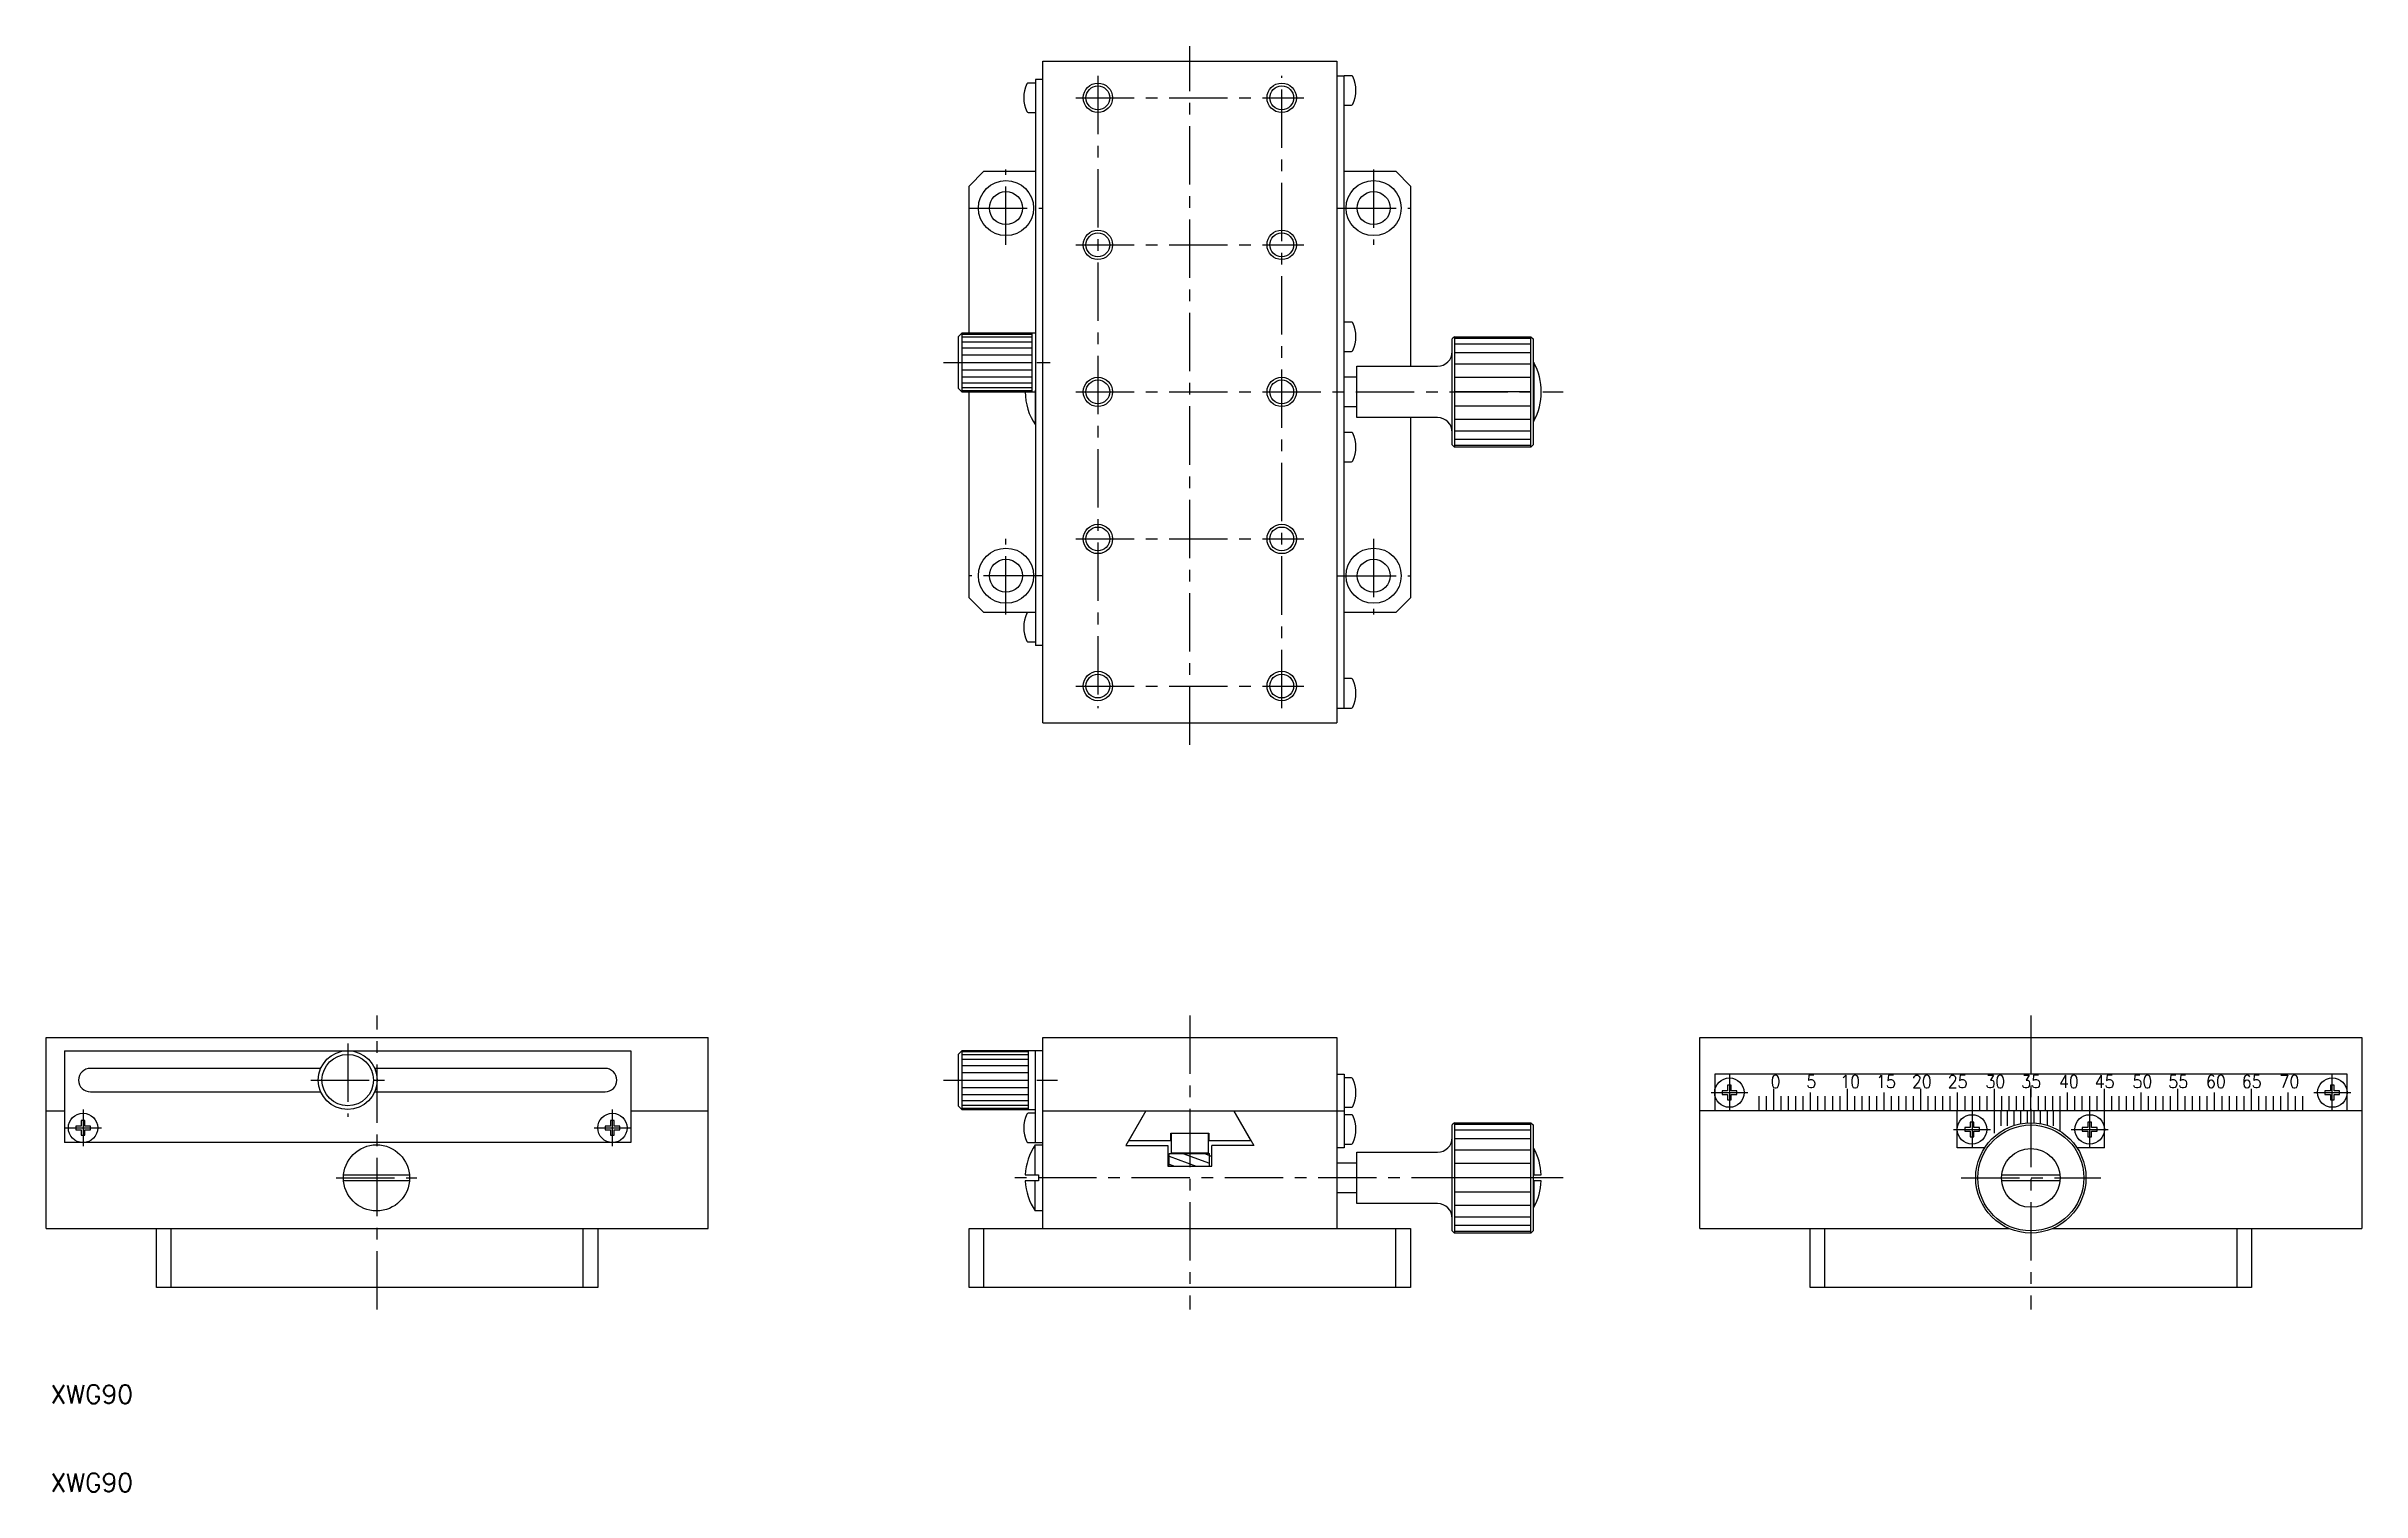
# Model space of a CAD drawing. Extents: x -79 to 236, y -254 to -57.
import ezdxf

# ---------------------------------------------------------------- set-up
doc = ezdxf.new("R2010")
doc.units = 0
doc.header["$LTSCALE"] = 0.25
doc.linetypes.add('CENTER', pattern=[50.8, 31.75, -6.35, 6.35, -6.35])
doc.layers.get('0').update_dxf_attribs({"linetype": 'CONTINUOUS'})
doc.layers.add('CENTER', color=1, linetype='CENTER')
doc.styles.add('CONVERTER_1', font='txt.shx', dxfattribs={"width": 0.9})
doc.styles.get("Standard").update_dxf_attribs({"font": 'txt.shx'})

msp = doc.modelspace()

# ---------------------------------------------------------------- linework, layer by layer
at = {"linetype": 'CONTINUOUS'}
for p, q in [((56.95, -59.4), (96.95, -59.4)), ((56.95, -149.4), (56.95, -59.4)), ((96.95, -59.4), (96.95, -149.4)), ((55.95, -62.4), (54.96, -62.4)), ((55.95, -61.9), (55.95, -138.9)), ((56.95, -61.9), (55.95, -61.9)), ((96.95, -61.4), (97.95, -61.4)), ((97.95, -147.4), (97.95, -61.4)), ((98.94, -61.4), (97.95, -61.4)), ((97.95, -65.4), (98.94, -65.4)), ((54.96, -66.4), (55.95, -66.4)), ((46.95, -76.4), (48.95, -74.4)), ((48.95, -74.4), (55.95, -74.4)), ((97.95, -74.4), (104.95, -74.4)), ((104.95, -74.4), (106.95, -76.4)), ((46.95, -96.4), (46.95, -76.4)), ((106.95, -76.4), (106.95, -100.9)), ((45.45, -96.9), (45.95, -96.4)), ((45.45, -96.9), (45.45, -103.9)), ((55.95, -96.4), (45.95, -96.4)), ((45.95, -96.4), (45.95, -104.4)), ((45.95, -96.53), (55.45, -96.53)), ((45.95, -96.93), (55.45, -96.93)), ((45.95, -97.57), (55.45, -97.57)), ((55.45, -96.4), (55.45, -104.4)), ((98.94, -94.9), (97.95, -94.9)), ((112.95, -96.9), (112.65, -97.2)), ((112.65, -111.6), (112.65, -97.2)), ((112.95, -96.9), (112.95, -111.9)), ((112.95, -96.9), (123.35, -96.9)), ((123.35, -97.15), (112.95, -97.15)), ((123.35, -111.9), (123.35, -96.9)), ((123.35, -96.9), (123.65, -97.2)), ((123.65, -97.2), (123.65, -111.6)), ((45.95, -98.4), (55.45, -98.4)), ((45.95, -99.36), (55.45, -99.36)), ((45.95, -100.4), (55.45, -100.4)), ((97.95, -98.9), (98.94, -98.9)), ((123.35, -97.9), (112.95, -97.9)), ((123.35, -99.09), (112.95, -99.09)), ((123.35, -100.65), (112.95, -100.65)), ((123.65, -100.4), (123.75, -100.4)), ((123.75, -100.4), (123.75, -108.4)), ((45.95, -104.4), (45.45, -103.9)), ((55.45, -101.43), (45.95, -101.43)), ((55.45, -102.4), (45.95, -102.4)), ((55.45, -103.23), (45.95, -103.23)), ((55.45, -103.86), (45.95, -103.86)), ((99.65, -102.4), (97.95, -102.4)), ((99.65, -107.9), (99.65, -100.9)), ((99.65, -100.9), (110.65, -100.9)), ((123.35, -102.46), (112.95, -102.46)), ((55.45, -104.26), (45.95, -104.26)), ((45.95, -104.4), (55.95, -104.4)), ((46.95, -132.4), (46.95, -104.4)), ((55.95, -108.9), (55.95, -104.15)), ((97.95, -106.4), (99.65, -106.4)), ((123.35, -104.4), (112.95, -104.4)), ((123.35, -106.34), (112.95, -106.34)), ((98.94, -109.9), (97.95, -109.9)), ((110.65, -107.9), (99.65, -107.9)), ((106.95, -107.9), (106.95, -132.4)), ((123.35, -108.15), (112.95, -108.15)), ((112.95, -109.7), (123.35, -109.7)), ((123.75, -108.4), (123.65, -108.4)), ((112.95, -111.9), (112.65, -111.6)), ((123.35, -110.89), (112.95, -110.89)), ((112.95, -111.64), (123.35, -111.64)), ((123.35, -111.9), (112.95, -111.9)), ((123.35, -111.9), (123.65, -111.6)), ((97.95, -113.9), (98.94, -113.9)), ((46.95, -132.4), (48.95, -134.4)), ((55.95, -134.4), (48.95, -134.4)), ((55.95, -134.4), (54.96, -134.4)), ((104.95, -134.4), (97.95, -134.4)), ((104.95, -134.4), (106.95, -132.4)), ((54.96, -138.4), (55.95, -138.4)), ((56.95, -138.9), (55.95, -138.9)), ((98.94, -143.4), (97.95, -143.4)), ((96.95, -147.4), (97.95, -147.4)), ((97.95, -147.4), (98.94, -147.4)), ((56.95, -149.4), (96.95, -149.4)), ((-78.58, -192.2), (11.42, -192.2)), ((-78.58, -218.2), (-78.58, -192.2)), ((-76.08, -194), (0.92, -194)), ((-76.08, -194), (-76.08, -206.5)), ((0.92, -194), (0.92, -205.5)), ((11.42, -218.2), (11.42, -192.2)), ((45.45, -194.5), (45.95, -194)), ((45.45, -194.5), (45.45, -201.5)), ((56.95, -194), (45.95, -194)), ((45.95, -194), (45.95, -202)), ((45.95, -194.13), (54.95, -194.13)), ((45.95, -194.53), (54.95, -194.53)), ((45.95, -195.17), (54.95, -195.17)), ((54.95, -194), (54.95, -202)), ((55.95, -206.5), (55.95, -194)), ((56.95, -192.2), (96.95, -192.2)), ((56.95, -218.2), (56.95, -192.2)), ((96.95, -192.2), (96.95, -218.2)), ((146.34, -192.2), (236.34, -192.2)), ((146.34, -218.2), (146.34, -192.2)), ((236.34, -192.2), (236.34, -218.2)), ((-41.24, -196.4), (-72.58, -196.4)), ((-2.58, -196.4), (-33.91, -196.4)), ((0.92, -197), (0.92, -206.5)), ((45.95, -196), (54.95, -196)), ((45.95, -196.96), (54.95, -196.96)), ((45.95, -198), (54.95, -198)), ((96.95, -197.2), (97.95, -197.2)), ((97.95, -197.2), (97.95, -207.2)), ((98.94, -197.7), (97.95, -197.7)), ((234.34, -197.2), (148.34, -197.2)), ((148.34, -197.2), (148.34, -202.2)), ((234.34, -202.2), (234.34, -197.2)), ((-72.58, -199.6), (-41.24, -199.6)), ((-33.91, -199.6), (-2.58, -199.6)), ((45.95, -202), (45.45, -201.5)), ((54.95, -199.03), (45.95, -199.03)), ((54.95, -200), (45.95, -200)), ((54.95, -200.83), (45.95, -200.83)), ((54.95, -201.46), (45.95, -201.46)), ((150.09, -199.45), (149.34, -199.45)), ((149.34, -199.45), (149.34, -199.95)), ((149.34, -199.95), (150.09, -199.95)), ((150.09, -198.7), (150.09, -199.45)), ((150.59, -198.7), (150.09, -198.7)), ((150.09, -199.95), (150.09, -200.7)), ((150.09, -200.7), (150.59, -200.7)), ((150.59, -199.45), (150.59, -198.7)), ((151.34, -199.45), (150.59, -199.45)), ((150.59, -199.95), (151.34, -199.95)), ((150.59, -200.7), (150.59, -199.95)), ((151.34, -199.95), (151.34, -199.45)), ((154.34, -200.2), (154.34, -202.2)), ((155.34, -200.2), (155.34, -202.2)), ((156.34, -199.2), (156.34, -202.2)), ((157.34, -200.2), (157.34, -202.2)), ((158.34, -200.2), (158.34, -202.2)), ((159.34, -200.2), (159.34, -202.2)), ((160.34, -200.2), (160.34, -202.2)), ((161.34, -199.7), (161.34, -202.2)), ((162.34, -200.2), (162.34, -202.2)), ((163.34, -200.2), (163.34, -202.2)), ((164.34, -200.2), (164.34, -202.2)), ((165.34, -200.2), (165.34, -202.2)), ((166.34, -199.2), (166.34, -202.2)), ((167.34, -200.2), (167.34, -202.2)), ((168.34, -200.2), (168.34, -202.2)), ((169.34, -200.2), (169.34, -202.2)), ((170.34, -200.2), (170.34, -202.2)), ((171.34, -199.7), (171.34, -202.2)), ((172.34, -200.2), (172.34, -202.2)), ((173.34, -200.2), (173.34, -202.2)), ((174.34, -200.2), (174.34, -202.2)), ((175.34, -200.2), (175.34, -202.2)), ((176.34, -199.2), (176.34, -202.2)), ((177.34, -200.2), (177.34, -202.2)), ((178.34, -200.2), (178.34, -202.2)), ((179.34, -200.2), (179.34, -202.2)), ((180.34, -200.2), (180.34, -202.2)), ((181.34, -199.7), (181.34, -202.2)), ((182.34, -200.2), (182.34, -202.2)), ((183.34, -200.2), (183.34, -202.2)), ((184.34, -200.2), (184.34, -202.2)), ((185.34, -200.2), (185.34, -202.2)), ((186.34, -199.2), (186.34, -205.2)), ((187.34, -200.2), (187.34, -202.2)), ((188.34, -200.2), (188.34, -202.2)), ((189.34, -200.2), (189.34, -202.2)), ((190.34, -200.2), (190.34, -202.2)), ((191.34, -202.2), (191.34, -199.2)), ((192.34, -200.2), (192.34, -202.2)), ((193.34, -202.2), (193.34, -200.2)), ((194.34, -202.2), (194.34, -200.2)), ((195.34, -204.95), (195.34, -200.2)), ((196.34, -202.2), (196.34, -199.7)), ((197.34, -202.2), (197.34, -200.2)), ((198.34, -202.2), (198.34, -200.2)), ((199.34, -202.2), (199.34, -200.2)), ((200.34, -202.2), (200.34, -200.2)), ((201.34, -202.2), (201.34, -199.2)), ((202.34, -202.2), (202.34, -200.2)), ((203.34, -202.2), (203.34, -200.2)), ((204.34, -202.2), (204.34, -200.2)), ((205.34, -202.2), (205.34, -200.2)), ((206.34, -202.2), (206.34, -199.7)), ((207.34, -202.2), (207.34, -200.2)), ((208.34, -202.2), (208.34, -200.2)), ((209.34, -202.2), (209.34, -200.2)), ((210.34, -202.2), (210.34, -200.2)), ((211.34, -202.2), (211.34, -199.2)), ((212.34, -202.2), (212.34, -200.2)), ((213.34, -202.2), (213.34, -200.2)), ((214.34, -202.2), (214.34, -200.2)), ((215.34, -202.2), (215.34, -200.2)), ((216.34, -202.2), (216.34, -199.7)), ((217.34, -202.2), (217.34, -200.2)), ((218.34, -202.2), (218.34, -200.2)), ((219.34, -202.2), (219.34, -200.2)), ((220.34, -202.2), (220.34, -200.2)), ((221.34, -202.2), (221.34, -199.2)), ((222.34, -202.2), (222.34, -200.2)), ((223.34, -202.2), (223.34, -200.2)), ((224.34, -202.2), (224.34, -200.2)), ((225.34, -202.2), (225.34, -200.2)), ((226.34, -202.2), (226.34, -199.7)), ((227.34, -202.2), (227.34, -200.2)), ((228.34, -202.2), (228.34, -200.2)), ((232.09, -199.45), (231.34, -199.45)), ((231.34, -199.45), (231.34, -199.95)), ((231.34, -199.95), (232.09, -199.95)), ((232.59, -198.7), (232.09, -198.7)), ((232.09, -198.7), (232.09, -199.45)), ((232.09, -199.95), (232.09, -200.7)), ((232.09, -200.7), (232.59, -200.7)), ((232.59, -199.45), (232.59, -198.7)), ((233.34, -199.45), (232.59, -199.45)), ((232.59, -200.7), (232.59, -199.95)), ((232.59, -199.95), (233.34, -199.95)), ((233.34, -199.95), (233.34, -199.45)), ((-78.58, -202.2), (-76.08, -202.2)), ((-74.58, -204.25), (-74.58, -204.75)), ((-73.83, -204.25), (-74.58, -204.25)), ((-73.83, -203.5), (-73.83, -204.25)), ((-73.33, -203.5), (-73.83, -203.5)), ((-73.33, -204.25), (-73.33, -203.5)), ((-72.58, -204.25), (-73.33, -204.25)), ((-72.58, -204.75), (-72.58, -204.25)), ((-2.58, -204.25), (-2.58, -204.75)), ((-1.83, -204.25), (-2.58, -204.25)), ((-1.83, -203.5), (-1.83, -204.25)), ((-1.33, -203.5), (-1.83, -203.5)), ((-1.33, -204.25), (-1.33, -203.5)), ((-0.58, -204.25), (-1.33, -204.25)), ((-0.58, -204.75), (-0.58, -204.25)), ((0.92, -202.2), (11.42, -202.2)), ((54.95, -201.86), (45.95, -201.86)), ((45.95, -202), (55.94, -202)), ((55.95, -202.5), (54.96, -202.5)), ((56.95, -202.2), (97.95, -202.2)), ((70.95, -202.2), (68.24, -206.9)), ((70.95, -202.2), (68.65, -206.2)), ((82.95, -202.2), (85.67, -206.9)), ((85.26, -206.2), (82.95, -202.2)), ((97.95, -201.7), (98.94, -201.7)), ((98.94, -202.7), (97.95, -202.7)), ((112.95, -203.8), (112.65, -204.1)), ((112.65, -218.5), (112.65, -204.1)), ((112.95, -203.8), (112.95, -218.8)), ((112.95, -203.8), (123.35, -203.8)), ((123.35, -204.05), (112.95, -204.05)), ((123.35, -218.8), (123.35, -203.8)), ((123.35, -203.8), (123.65, -204.1)), ((123.65, -204.1), (123.65, -218.5)), ((236.34, -202.2), (146.34, -202.2)), ((181.34, -207.2), (181.34, -202.2)), ((182.34, -204.45), (182.34, -204.95)), ((183.09, -204.45), (182.34, -204.45)), ((183.09, -203.7), (183.09, -204.45)), ((183.59, -203.7), (183.09, -203.7)), ((183.59, -204.45), (183.59, -203.7)), ((184.34, -204.45), (183.59, -204.45)), ((184.34, -204.95), (184.34, -204.45)), ((187.24, -202.2), (187.24, -204.2)), ((188.14, -202.2), (188.14, -204.2)), ((189.04, -202.2), (189.04, -204.16)), ((189.94, -202.2), (189.94, -203.93)), ((190.84, -202.2), (190.84, -203.81)), ((191.74, -202.2), (191.74, -203.81)), ((192.64, -203.91), (192.64, -202.2)), ((193.54, -202.2), (193.54, -204.13)), ((194.44, -204.2), (194.44, -202.2)), ((198.34, -204.45), (198.34, -204.95)), ((199.09, -204.45), (198.34, -204.45)), ((199.59, -203.7), (199.09, -203.7)), ((199.09, -203.7), (199.09, -204.45)), ((199.59, -204.45), (199.59, -203.7)), ((200.34, -204.45), (199.59, -204.45)), ((200.34, -204.95), (200.34, -204.45)), ((201.34, -207.2), (201.34, -202.2)), ((0.92, -206.5), (-76.08, -206.5)), ((-74.58, -204.75), (-73.83, -204.75)), ((-73.83, -204.75), (-73.83, -205.5)), ((-73.83, -205.5), (-73.33, -205.5)), ((-73.33, -204.75), (-72.58, -204.75)), ((-73.33, -205.5), (-73.33, -204.75)), ((-2.58, -204.75), (-1.83, -204.75)), ((-1.83, -204.75), (-1.83, -205.5)), ((-1.83, -205.5), (-1.33, -205.5)), ((-1.33, -204.75), (-0.58, -204.75)), ((-1.33, -205.5), (-1.33, -204.75)), ((54.96, -206.5), (55.95, -206.5)), ((55.94, -210.9), (55.94, -206.8)), ((55.94, -206.8), (56.95, -206.8)), ((55.95, -206.5), (56.95, -206.5)), ((68.24, -206.9), (73.95, -206.9)), ((68.65, -206.2), (74.35, -206.2)), ((73.95, -206.9), (73.95, -209.7)), ((74.35, -205.2), (79.55, -205.2)), ((74.35, -206.2), (74.35, -205.2)), ((74.45, -207.97), (74.45, -205.2)), ((79.45, -205.2), (79.45, -207.97)), ((79.55, -205.2), (79.55, -206.2)), ((79.55, -206.2), (85.26, -206.2)), ((85.67, -206.9), (79.95, -206.9)), ((79.95, -209.7), (79.95, -206.9)), ((97.95, -207.2), (96.95, -207.2)), ((97.95, -206.7), (98.94, -206.7)), ((99.65, -207.8), (110.65, -207.8)), ((99.65, -214.8), (99.65, -207.8)), ((123.35, -204.8), (112.95, -204.8)), ((123.35, -205.99), (112.95, -205.99)), ((123.35, -207.55), (112.95, -207.55)), ((123.65, -207.3), (123.75, -207.3)), ((123.75, -207.3), (123.75, -210.9)), ((185.06, -207.2), (181.34, -207.2)), ((182.34, -204.95), (183.09, -204.95)), ((183.09, -204.95), (183.09, -205.7)), ((183.09, -205.7), (183.59, -205.7)), ((183.59, -204.95), (184.34, -204.95)), ((183.59, -205.7), (183.59, -204.95)), ((201.34, -207.2), (197.62, -207.2)), ((198.34, -204.95), (199.09, -204.95)), ((199.09, -204.95), (199.09, -205.7)), ((199.09, -205.7), (199.59, -205.7)), ((199.59, -204.95), (200.34, -204.95)), ((199.59, -205.7), (199.59, -204.95)), ((-38.15, -210.9), (-29.18, -210.9)), ((54.56, -210.9), (56.35, -210.9)), ((56.35, -210.9), (56.35, -211.7)), ((73.95, -209.7), (79.95, -209.7)), ((74.15, -207.97), (79.65, -207.97)), ((74.15, -209.7), (74.15, -207.97)), ((74.45, -207.9), (79.45, -207.9)), ((79.65, -209.7), (79.65, -207.97)), ((79.65, -208.3), (79.95, -208.3)), ((99.65, -209.3), (96.95, -209.3)), ((123.35, -209.36), (112.95, -209.36)), ((123.65, -210.9), (124.75, -210.9)), ((187.36, -210.9), (195.32, -210.9)), ((-29.18, -211.7), (-38.15, -211.7)), ((56.35, -211.7), (54.56, -211.7)), ((55.94, -215.8), (55.94, -211.7)), ((96.95, -213.3), (99.65, -213.3)), ((123.35, -211.3), (112.95, -211.3)), ((123.35, -213.24), (112.95, -213.24)), ((124.75, -211.7), (123.65, -211.7)), ((123.75, -211.7), (123.75, -215.3)), ((195.32, -211.7), (187.36, -211.7)), ((56.95, -215.8), (55.94, -215.8)), ((110.65, -214.8), (99.65, -214.8)), ((123.35, -215.05), (112.95, -215.05)), ((112.95, -216.6), (123.35, -216.6)), ((123.75, -215.3), (123.65, -215.3)), ((-78.58, -218.2), (11.42, -218.2)), ((-63.58, -226.2), (-63.58, -218.2)), ((-61.58, -226.2), (-61.58, -218.2)), ((-5.58, -226.2), (-5.58, -218.2)), ((-3.58, -218.2), (-3.58, -226.2)), ((46.95, -218.2), (106.95, -218.2)), ((46.95, -226.2), (46.95, -218.2)), ((48.95, -226.2), (48.95, -218.2)), ((104.95, -226.2), (104.95, -218.2)), ((106.95, -218.2), (106.95, -226.2)), ((112.65, -218.5), (112.95, -218.8)), ((123.35, -217.79), (112.95, -217.79)), ((112.95, -218.54), (123.35, -218.54)), ((123.35, -218.8), (112.95, -218.8)), ((123.35, -218.8), (123.65, -218.5)), ((146.34, -218.2), (188.4, -218.2)), ((161.34, -226.2), (161.34, -218.2)), ((163.34, -226.2), (163.34, -218.2)), ((194.28, -218.2), (236.34, -218.2)), ((219.34, -218.2), (219.34, -226.2)), ((221.34, -218.2), (221.34, -226.2)), ((-3.58, -226.2), (-63.58, -226.2)), ((106.95, -226.2), (46.95, -226.2)), ((221.34, -226.2), (161.34, -226.2))]:
    msp.add_line(p, q, dxfattribs=at)
at = {"color": 3}
for p, q in [((74.15, -208.36), (77.82, -209.7)), ((74.15, -209.43), (74.89, -209.7)), ((76, -207.97), (79.65, -209.3)), ((78.93, -207.97), (79.65, -208.24))]:
    msp.add_line(p, q, dxfattribs=at)
at = {"color": 3, "linetype": 'CONTINUOUS'}
for centre in [(64.45, -64.4), (89.45, -64.4), (64.45, -84.4), (89.45, -84.4), (64.45, -104.4), (89.45, -104.4), (64.45, -124.4), (89.45, -124.4), (64.45, -144.4), (89.45, -144.4)]:
    msp.add_circle(centre, 2, dxfattribs=at)
at = {"linetype": 'CONTINUOUS'}
for centre, radius in [((64.45, -64.4), 1.62), ((89.45, -64.4), 1.62), ((51.95, -79.4), 3.75), ((51.95, -79.4), 2.25), ((101.95, -79.4), 3.75), ((101.95, -79.4), 2.25), ((64.45, -84.4), 1.62), ((89.45, -84.4), 1.62), ((64.45, -104.4), 1.62), ((89.45, -104.4), 1.62), ((64.45, -124.4), 1.62), ((89.45, -124.4), 1.62), ((51.95, -129.4), 3.75), ((101.95, -129.4), 3.75), ((51.95, -129.4), 2.25), ((101.95, -129.4), 2.25), ((64.45, -144.4), 1.62), ((89.45, -144.4), 1.62), ((-37.58, -198), 4), ((-37.58, -198), 3.5), ((150.34, -199.7), 2), ((232.34, -199.7), 2), ((-73.58, -204.5), 2), ((-1.58, -204.5), 2), ((183.34, -204.7), 2), ((191.34, -211.3), 7.5), ((191.34, -211.3), 7.2), ((199.34, -204.7), 2), ((-33.66, -211.3), 4.5), ((191.34, -211.3), 4)]:
    msp.add_circle(centre, radius, dxfattribs=at)
for centre, radius, start, end in [((58.71, -64.4), 4.35, 154.3284, 205.6716), ((54.96, -62.6), 0.2, 90, 154.3284), ((98.94, -61.6), 0.2, 25.6716, 90), ((95.2, -63.4), 4.35, 334.3284, 25.6716), ((98.94, -65.2), 0.2, 270, 334.3284), ((54.96, -66.2), 0.2, 205.6716, 270), ((98.94, -95.1), 0.2, 25.6716, 90), ((95.2, -96.9), 4.35, 334.3284, 25.6716), ((98.94, -98.7), 0.2, 270, 334.3284), ((110.65, -98.9), 2, 270, 0), ((116.25, -104.4), 8.5, 331.9275, 28.0725), ((62.57, -104.4), 8, 180, 214.2289), ((98.94, -110.1), 0.2, 25.6716, 90), ((95.2, -111.9), 4.35, 334.3284, 25.6716), ((110.65, -109.9), 2, 0, 90), ((98.94, -113.7), 0.2, 270, 334.3284), ((58.71, -136.4), 4.35, 154.3284, 205.6716), ((54.96, -134.6), 0.2, 90, 154.3284), ((54.96, -138.2), 0.2, 205.6716, 270), ((98.94, -143.6), 0.2, 25.6716, 90), ((95.2, -145.4), 4.35, 334.3284, 25.6716), ((98.94, -147.2), 0.2, 270, 334.3284), ((-72.58, -198), 1.6, 90, 270), ((-2.58, -198), 1.6, 270, 90), ((98.94, -197.9), 0.2, 25.6716, 90), ((95.2, -199.7), 4.35, 334.3284, 25.6716), ((58.71, -204.5), 4.35, 154.3284, 205.6716), ((54.96, -202.7), 0.2, 90, 154.3284), ((98.94, -201.5), 0.2, 270, 334.3284), ((98.94, -202.9), 0.2, 25.6716, 90), ((95.2, -204.7), 4.35, 334.3284, 25.6716), ((62.55, -211.3), 8, 145.7711, 177.134), ((54.96, -206.3), 0.2, 205.6716, 270), ((98.94, -206.5), 0.2, 270, 334.3284), ((110.65, -205.8), 2, 270, 0), ((116.25, -211.3), 8.5, 2.6973, 28.0725), ((62.55, -211.3), 8, 182.866, 214.2289), ((116.25, -211.3), 8.5, 331.9275, 357.3027), ((110.65, -216.8), 2, 0, 90)]:
    msp.add_arc(centre, radius, start, end, dxfattribs=at)
at = {"layer": 'CENTER'}
for p, q in [((76.95, -152.4), (76.95, -57.4)), ((64.45, -61.4), (64.45, -147.4)), ((89.45, -147.4), (89.45, -61.4)), ((61.45, -64.4), (92.45, -64.4)), ((51.95, -84.4), (51.95, -74.14)), ((101.95, -74.14), (101.95, -84.4)), ((46.89, -79.4), (56.81, -79.4)), ((97.1, -79.4), (107.02, -79.4)), ((61.45, -84.4), (92.45, -84.4)), ((43.45, -100.4), (57.95, -100.4)), ((61.45, -104.4), (127.75, -104.4)), ((51.95, -134.66), (51.95, -124.4)), ((61.45, -124.4), (92.45, -124.4)), ((101.95, -124.4), (101.95, -134.66)), ((56.81, -129.4), (46.89, -129.4)), ((97.1, -129.4), (107.02, -129.4)), ((61.45, -144.4), (92.45, -144.4)), ((-33.58, -229.2), (-33.58, -189.2)), ((76.95, -189.2), (76.95, -229.2)), ((191.34, -189.2), (191.34, -229.2)), ((-37.58, -193), (-37.58, -203)), ((-42.58, -198), (-32.58, -198)), ((-34.08, -198), (-32.58, -198)), ((43.45, -198), (58.95, -198)), ((150.34, -197.2), (150.34, -202.2)), ((232.34, -202.2), (232.34, -197.2)), ((147.84, -199.7), (152.84, -199.7)), ((229.84, -199.7), (234.84, -199.7)), ((-76.08, -204.5), (-71.08, -204.5)), ((-76.08, -204.5), (-71.08, -204.5)), ((-73.58, -202), (-73.58, -207)), ((-73.58, -202), (-73.58, -207)), ((-4.08, -204.5), (0.92, -204.5)), ((-4.08, -204.5), (0.92, -204.5)), ((-1.58, -207), (-1.58, -202)), ((-1.58, -207), (-1.58, -202)), ((183.34, -202.2), (183.34, -207.2)), ((199.34, -207.2), (199.34, -202.2)), ((180.84, -204.7), (185.84, -204.7)), ((196.84, -204.7), (201.84, -204.7)), ((-39.16, -211.3), (-28.16, -211.3)), ((127.75, -211.3), (51.56, -211.3)), ((181.84, -211.3), (200.84, -211.3))]:
    msp.add_line(p, q, dxfattribs=at)

# ---------------------------------------------------------------- texts
at = {"style": 'CONVERTER_1', "width": 0.9}
for s, p in [('0', (155.94, -199.07)), ('5', (160.81, -199.07)), ('10', (165.42, -199.07)), ('15', (170.29, -199.07)), ('20', (175.16, -199.07)), ('25', (180.03, -199.07)), ('30', (185.16, -199.07)), ('35', (190.03, -199.07)), ('40', (195.16, -199.07)), ('45', (200.03, -199.07)), ('50', (205.16, -199.07)), ('55', (210.03, -199.07)), ('60', (215.16, -199.07)), ('65', (220.03, -199.07)), ('70', (225.16, -199.07))]:
    msp.add_text(s, height=1.75, dxfattribs=at).set_placement(p)
for p in [(-78.03, -241.98), (-78.03, -253.98)]:
    msp.add_text('XWG90', height=2.5).set_placement(p)

doc.saveas('drawing.dxf')
